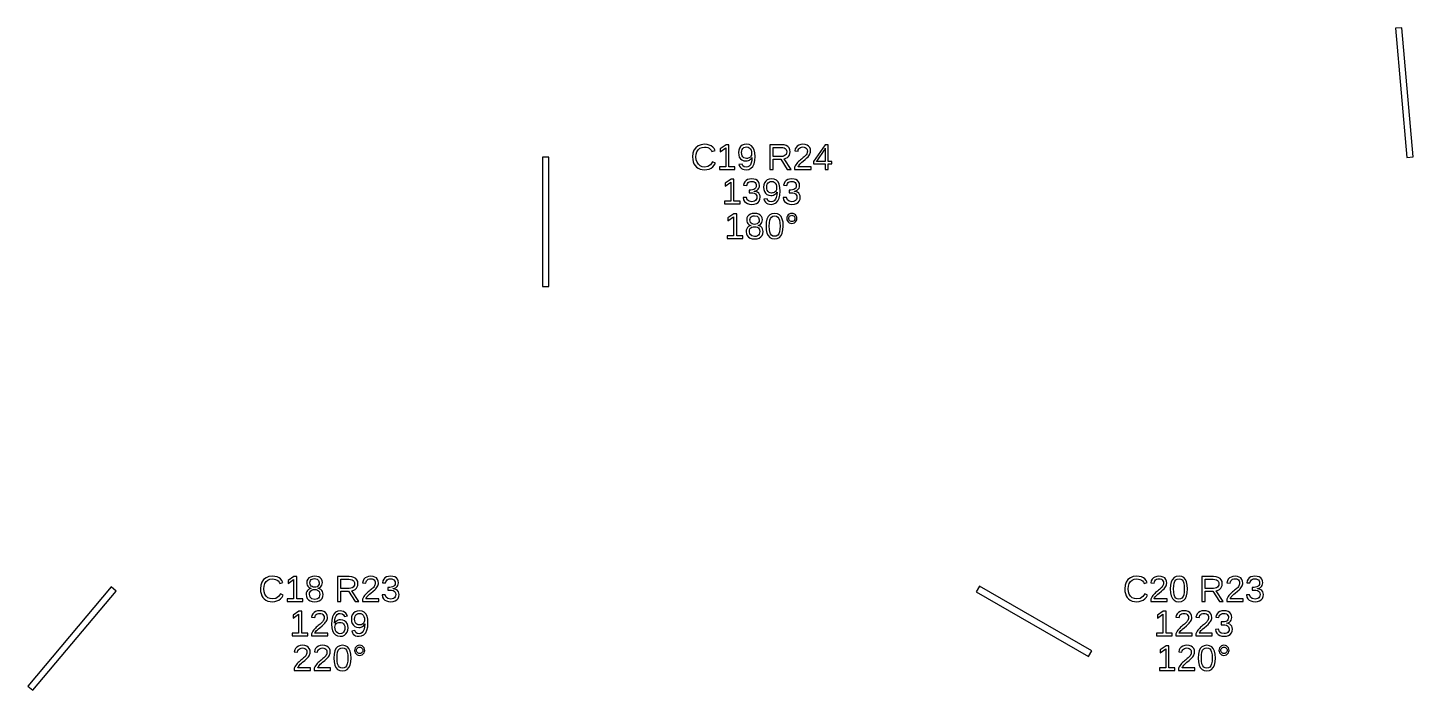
# Model space of a CAD drawing. Extents: x 194 to 2890, y 45 to 1503.
# Drawn here: x 1904.1 to 2224.8, y 751.5 to 905 of the extents above; entities that cross this region are included whole.
import ezdxf

# ---------------------------------------------------------------- set-up
doc = ezdxf.new("R2010")
doc.units = 0
doc.layers.get('0').update_dxf_attribs({"linetype": 'CONTINUOUS'})

msp = doc.modelspace()

# ---------------------------------------------------------------- linework, layer by layer
for points in [[(2224.75, 875.065), (2222.13, 904.951), (2220.64, 904.82), (2223.25, 874.935)], [(2061.31, 872.093), (2061.81, 872.222), (2062.26, 872.437), (2062.66, 872.734), (2062.99, 873.109), (2063.26, 873.564), (2062.62, 873.881), (2062.15, 873.219), (2061.55, 872.821), (2060.81, 872.689), (2060.23, 872.76), (2059.73, 872.974), (2059.32, 873.33), (2059.01, 873.803), (2058.83, 874.368), (2058.77, 875.024), (2058.83, 875.685), (2059, 876.244), (2059.3, 876.703), (2059.7, 877.043), (2060.19, 877.247), (2060.78, 877.315), (2061.16, 877.286), (2061.51, 877.198), (2061.83, 877.051), (2062.09, 876.848), (2062.31, 876.593), (2062.47, 876.286), (2063.2, 876.53), (2062.97, 876.961), (2062.67, 877.315), (2062.3, 877.592), (2061.86, 877.791), (2061.35, 877.91), (2060.77, 877.95), (2059.96, 877.863), (2059.28, 877.604), (2058.72, 877.173), (2058.31, 876.589), (2058.06, 875.873), (2057.98, 875.024), (2058.02, 874.441), (2058.13, 873.913), (2058.31, 873.44), (2058.56, 873.028), (2058.89, 872.685), (2059.27, 872.41), (2059.72, 872.21), (2060.22, 872.09), (2060.77, 872.05)], [(2067.8, 872.754), (2066.41, 872.754), (2066.41, 877.864), (2065.73, 877.864), (2064.37, 876.933), (2064.37, 876.241), (2065.67, 877.165), (2065.67, 872.754), (2064.21, 872.754), (2064.21, 872.132), (2067.8, 872.132)], [(2070.99, 872.138), (2071.5, 872.403), (2071.91, 872.844), (2072.21, 873.448), (2072.39, 874.205), (2072.45, 875.114), (2072.39, 875.981), (2072.23, 876.691), (2071.96, 877.242), (2071.58, 877.635), (2071.09, 877.871), (2070.51, 877.95), (2069.95, 877.893), (2069.48, 877.721), (2069.1, 877.435), (2068.82, 877.049), (2068.65, 876.578), (2068.6, 876.021), (2068.65, 875.476), (2068.8, 875.009), (2069.06, 874.617), (2069.41, 874.324), (2069.82, 874.147), (2070.3, 874.089), (2070.61, 874.113), (2070.89, 874.187), (2071.17, 874.31), (2071.4, 874.474), (2071.59, 874.67), (2071.72, 874.898), (2071.68, 874.23), (2071.56, 873.672), (2071.36, 873.226), (2071.1, 872.901), (2070.77, 872.705), (2070.38, 872.64), (2069.94, 872.72), (2069.62, 872.958), (2069.42, 873.356), (2068.72, 873.246), (2068.86, 872.865), (2069.05, 872.56), (2069.3, 872.333), (2069.6, 872.176), (2069.95, 872.082), (2070.37, 872.05)], [(2070.15, 874.707), (2069.88, 874.828), (2069.65, 875.03), (2069.48, 875.302), (2069.38, 875.633), (2069.34, 876.021), (2069.38, 876.403), (2069.48, 876.727), (2069.65, 876.996), (2069.88, 877.196), (2070.15, 877.316), (2070.48, 877.356), (2070.81, 877.309), (2071.1, 877.169), (2071.33, 876.935), (2071.51, 876.624), (2071.61, 876.253), (2071.65, 875.822), (2071.63, 875.605), (2071.58, 875.404), (2071.49, 875.22), (2071.38, 875.057), (2071.23, 874.92), (2071.06, 874.811), (2070.88, 874.731), (2070.68, 874.682), (2070.47, 874.666)], [(2076.62, 874.512), (2078.4, 874.512), (2079.89, 872.132), (2080.79, 872.132), (2079.16, 874.601), (2079.57, 874.713), (2079.91, 874.896), (2080.19, 875.151), (2080.4, 875.463), (2080.52, 875.821), (2080.56, 876.225), (2080.5, 876.702), (2080.33, 877.104), (2080.03, 877.431), (2079.63, 877.672), (2079.14, 877.816), (2078.54, 877.864), (2075.84, 877.864), (2075.84, 872.132), (2076.62, 872.132)], [(2076.62, 875.126), (2076.62, 877.242), (2078.46, 877.242), (2078.85, 877.213), (2079.18, 877.125), (2079.44, 876.979), (2079.63, 876.778), (2079.74, 876.524), (2079.78, 876.217), (2079.74, 875.898), (2079.63, 875.63), (2079.44, 875.413), (2079.19, 875.254), (2078.87, 875.158), (2078.49, 875.126)], [(2085.39, 872.754), (2082.4, 872.754), (2082.5, 872.946), (2082.63, 873.144), (2082.8, 873.346), (2083, 873.559), (2083.25, 873.789), (2083.54, 874.036), (2084.05, 874.457), (2084.43, 874.797), (2084.7, 875.057), (2084.88, 875.277), (2085.03, 875.496), (2085.15, 875.716), (2085.23, 875.936), (2085.28, 876.157), (2085.3, 876.379), (2085.25, 876.843), (2085.09, 877.23), (2084.84, 877.541), (2084.48, 877.768), (2084.04, 877.904), (2083.5, 877.95), (2083.01, 877.905), (2082.58, 877.769), (2082.21, 877.543), (2081.92, 877.24), (2081.73, 876.876), (2081.63, 876.448), (2082.38, 876.379), (2082.44, 876.663), (2082.56, 876.901), (2082.73, 877.093), (2082.95, 877.235), (2083.21, 877.319), (2083.5, 877.348), (2083.81, 877.319), (2084.06, 877.232), (2084.27, 877.087), (2084.43, 876.89), (2084.52, 876.646), (2084.55, 876.355), (2084.53, 876.13), (2084.48, 875.921), (2084.39, 875.728), (2084.27, 875.547), (2084.13, 875.37), (2083.97, 875.199), (2083.79, 875.031), (2083.59, 874.863), (2083.38, 874.695), (2083.17, 874.522), (2082.95, 874.34), (2082.73, 874.148), (2082.51, 873.943), (2082.3, 873.724), (2082.1, 873.488), (2081.91, 873.233), (2081.74, 872.953), (2081.59, 872.648), (2081.59, 872.132), (2085.39, 872.132)], [(2089.39, 873.429), (2090.2, 873.429), (2090.2, 874.007), (2089.39, 874.007), (2089.39, 877.864), (2088.63, 877.864), (2086, 873.999), (2086, 873.429), (2088.7, 873.429), (2088.7, 872.132), (2089.39, 872.132)], [(2086.68, 874.007), (2086.74, 874.089), (2086.96, 874.39), (2088.43, 876.554), (2088.47, 876.618), (2088.52, 876.708), (2088.59, 876.823), (2088.65, 876.932), (2088.69, 877.004), (2088.7, 877.038), (2088.7, 874.007)], [(2024.75, 875), (2023.25, 875), (2023.25, 845), (2024.75, 845)], [(2068.96, 864.754), (2067.56, 864.754), (2067.56, 869.864), (2066.89, 869.864), (2065.53, 868.933), (2065.53, 868.241), (2066.83, 869.165), (2066.83, 864.754), (2065.37, 864.754), (2065.37, 864.132), (2068.96, 864.132)], [(2072.26, 864.099), (2072.74, 864.244), (2073.13, 864.486), (2073.41, 864.816), (2073.58, 865.225), (2073.63, 865.714), (2073.59, 866.06), (2073.47, 866.363), (2073.28, 866.626), (2073.01, 866.835), (2072.67, 866.978), (2072.27, 867.057), (2072.27, 867.073), (2072.63, 867.179), (2072.93, 867.335), (2073.17, 867.539), (2073.34, 867.791), (2073.44, 868.089), (2073.47, 868.432), (2073.42, 868.875), (2073.26, 869.247), (2073, 869.549), (2072.64, 869.772), (2072.19, 869.905), (2071.66, 869.95), (2071.16, 869.906), (2070.73, 869.774), (2070.36, 869.555), (2070.08, 869.258), (2069.88, 868.892), (2069.78, 868.457), (2070.52, 868.4), (2070.58, 868.678), (2070.69, 868.911), (2070.86, 869.099), (2071.08, 869.237), (2071.35, 869.32), (2071.65, 869.348), (2071.97, 869.318), (2072.24, 869.229), (2072.45, 869.081), (2072.6, 868.882), (2072.69, 868.64), (2072.72, 868.355), (2072.69, 868.068), (2072.57, 867.826), (2072.39, 867.629), (2072.14, 867.483), (2071.83, 867.395), (2071.46, 867.366), (2071.06, 867.366), (2071.06, 866.731), (2071.47, 866.731), (2071.89, 866.702), (2072.24, 866.615), (2072.51, 866.469), (2072.71, 866.271), (2072.83, 866.028), (2072.87, 865.739), (2072.84, 865.41), (2072.73, 865.14), (2072.56, 864.929), (2072.32, 864.778), (2072.03, 864.687), (2071.69, 864.656), (2071.06, 864.769), (2070.64, 865.108), (2070.44, 865.674), (2069.68, 865.604), (2069.79, 865.134), (2070, 864.746), (2070.3, 864.443), (2070.68, 864.225), (2071.15, 864.094), (2071.69, 864.05)], [(2076.78, 864.138), (2077.29, 864.403), (2077.7, 864.844), (2078, 865.448), (2078.18, 866.205), (2078.24, 867.114), (2078.18, 867.981), (2078.02, 868.691), (2077.75, 869.242), (2077.37, 869.635), (2076.88, 869.871), (2076.3, 869.95), (2075.74, 869.893), (2075.28, 869.721), (2074.9, 869.435), (2074.61, 869.049), (2074.45, 868.578), (2074.39, 868.021), (2074.44, 867.476), (2074.6, 867.009), (2074.85, 866.617), (2075.2, 866.324), (2075.61, 866.147), (2076.09, 866.089), (2076.4, 866.113), (2076.69, 866.187), (2076.96, 866.31), (2077.2, 866.474), (2077.38, 866.67), (2077.52, 866.898), (2077.47, 866.23), (2077.35, 865.672), (2077.15, 865.226), (2076.89, 864.901), (2076.57, 864.705), (2076.18, 864.64), (2075.74, 864.72), (2075.41, 864.958), (2075.21, 865.356), (2074.51, 865.246), (2074.65, 864.865), (2074.84, 864.56), (2075.09, 864.333), (2075.39, 864.176), (2075.75, 864.082), (2076.16, 864.05)], [(2075.94, 866.707), (2075.67, 866.828), (2075.44, 867.03), (2075.27, 867.302), (2075.17, 867.633), (2075.14, 868.021), (2075.17, 868.403), (2075.27, 868.727), (2075.44, 868.996), (2075.67, 869.196), (2075.95, 869.316), (2076.27, 869.356), (2076.61, 869.309), (2076.89, 869.169), (2077.12, 868.935), (2077.3, 868.624), (2077.41, 868.253), (2077.44, 867.822), (2077.42, 867.605), (2077.37, 867.404), (2077.29, 867.22), (2077.17, 867.057), (2077.03, 866.92), (2076.86, 866.811), (2076.67, 866.731), (2076.47, 866.682), (2076.27, 866.666)], [(2081.53, 864.099), (2082.01, 864.244), (2082.4, 864.486), (2082.68, 864.816), (2082.85, 865.225), (2082.9, 865.714), (2082.86, 866.06), (2082.74, 866.363), (2082.54, 866.626), (2082.27, 866.835), (2081.94, 866.978), (2081.54, 867.057), (2081.54, 867.073), (2081.9, 867.179), (2082.2, 867.335), (2082.44, 867.539), (2082.61, 867.791), (2082.71, 868.089), (2082.74, 868.432), (2082.69, 868.875), (2082.53, 869.247), (2082.27, 869.549), (2081.9, 869.772), (2081.46, 869.905), (2080.93, 869.95), (2080.43, 869.906), (2080, 869.774), (2079.63, 869.555), (2079.35, 869.258), (2079.15, 868.892), (2079.05, 868.457), (2079.79, 868.4), (2079.85, 868.678), (2079.96, 868.911), (2080.13, 869.099), (2080.35, 869.237), (2080.61, 869.32), (2080.92, 869.348), (2081.24, 869.318), (2081.51, 869.229), (2081.72, 869.081), (2081.87, 868.882), (2081.96, 868.64), (2081.99, 868.355), (2081.95, 868.068), (2081.84, 867.826), (2081.66, 867.629), (2081.41, 867.483), (2081.1, 867.395), (2080.73, 867.366), (2080.33, 867.366), (2080.33, 866.731), (2080.74, 866.731), (2081.16, 866.702), (2081.51, 866.615), (2081.78, 866.469), (2081.98, 866.271), (2082.1, 866.028), (2082.14, 865.739), (2082.11, 865.41), (2082, 865.14), (2081.83, 864.929), (2081.59, 864.778), (2081.3, 864.687), (2080.96, 864.656), (2080.33, 864.769), (2079.91, 865.108), (2079.71, 865.674), (2078.95, 865.604), (2079.06, 865.134), (2079.27, 864.746), (2079.57, 864.443), (2079.95, 864.225), (2080.42, 864.094), (2080.96, 864.05)], [(2069.61, 856.754), (2068.21, 856.754), (2068.21, 861.864), (2067.54, 861.864), (2066.18, 860.933), (2066.18, 860.241), (2067.48, 861.165), (2067.48, 856.754), (2066.02, 856.754), (2066.02, 856.132), (2069.61, 856.132)], [(2072.92, 856.099), (2073.4, 856.247), (2073.78, 856.494), (2074.06, 856.828), (2074.23, 857.24), (2074.29, 857.731), (2074.25, 858.087), (2074.15, 858.401), (2073.98, 858.672), (2073.75, 858.891), (2073.47, 859.047), (2073.13, 859.138), (2073.13, 859.155), (2073.42, 859.247), (2073.67, 859.401), (2073.87, 859.614), (2074.03, 859.873), (2074.12, 860.159), (2074.15, 860.473), (2074.09, 860.895), (2073.93, 861.254), (2073.66, 861.551), (2073.29, 861.773), (2072.84, 861.906), (2072.32, 861.95), (2071.81, 861.905), (2071.37, 861.769), (2071, 861.543), (2070.73, 861.244), (2070.57, 860.89), (2070.51, 860.481), (2070.54, 860.167), (2070.63, 859.881), (2070.78, 859.622), (2070.99, 859.407), (2071.23, 859.248), (2071.52, 859.146), (2071.52, 859.13), (2071.21, 859.043), (2070.93, 858.888), (2070.7, 858.666), (2070.52, 858.391), (2070.41, 858.077), (2070.38, 857.722), (2070.44, 857.229), (2070.61, 856.816), (2070.9, 856.486), (2071.29, 856.244), (2071.77, 856.099), (2072.34, 856.05)], [(2072.01, 859.452), (2071.75, 859.538), (2071.54, 859.681), (2071.39, 859.88), (2071.29, 860.13), (2071.26, 860.432), (2071.29, 860.728), (2071.38, 860.971), (2071.53, 861.16), (2071.74, 861.296), (2072, 861.377), (2072.32, 861.405), (2072.91, 861.297), (2073.27, 860.972), (2073.39, 860.432), (2073.36, 860.11), (2073.27, 859.853), (2073.11, 859.661), (2072.91, 859.529), (2072.64, 859.45), (2072.33, 859.423)], [(2077.56, 856.134), (2078.06, 856.387), (2078.45, 856.807), (2078.73, 857.387), (2078.9, 858.118), (2078.96, 859), (2078.91, 859.894), (2078.75, 860.629), (2078.48, 861.205), (2078.1, 861.619), (2077.6, 861.867), (2076.98, 861.95), (2076.35, 861.868), (2075.84, 861.623), (2075.46, 861.213), (2075.19, 860.64), (2075.03, 859.902), (2074.98, 859), (2075.03, 858.114), (2075.2, 857.382), (2075.47, 856.803), (2075.86, 856.385), (2076.35, 856.134), (2076.96, 856.05)], [(2076.57, 856.711), (2076.25, 856.9), (2076.02, 857.214), (2075.85, 857.664), (2075.75, 858.259), (2075.72, 859), (2075.75, 859.759), (2075.85, 860.362), (2076.01, 860.806), (2076.25, 861.112), (2076.57, 861.295), (2076.98, 861.356), (2077.38, 861.294), (2077.7, 861.108), (2077.93, 860.798), (2078.09, 860.351), (2078.18, 859.751), (2078.22, 859), (2078.18, 858.271), (2078.08, 857.68), (2077.91, 857.226), (2077.68, 856.905), (2077.36, 856.712), (2076.97, 856.648)], [(2081.25, 859.668), (2081.53, 859.781), (2081.77, 859.968), (2081.96, 860.21), (2082.08, 860.484), (2082.12, 860.79), (2082.08, 861.097), (2081.97, 861.371), (2081.78, 861.612), (2081.53, 861.8), (2081.26, 861.912), (2080.95, 861.95), (2080.64, 861.912), (2080.36, 861.798), (2080.12, 861.608), (2079.93, 861.365), (2079.82, 861.093), (2079.78, 860.79), (2079.82, 860.488), (2079.93, 860.215), (2080.13, 859.972), (2080.37, 859.783), (2080.64, 859.669), (2080.95, 859.631)], [(2080.76, 860.082), (2080.59, 860.154), (2080.44, 860.274), (2080.32, 860.427), (2080.25, 860.599), (2080.23, 860.79), (2080.25, 860.981), (2080.32, 861.154), (2080.44, 861.307), (2080.59, 861.427), (2080.76, 861.499), (2080.95, 861.523), (2081.14, 861.499), (2081.31, 861.429), (2081.46, 861.311), (2081.58, 861.159), (2081.65, 860.986), (2081.67, 860.79), (2081.65, 860.597), (2081.58, 860.424), (2081.46, 860.271), (2081.31, 860.153), (2081.14, 860.082), (2080.95, 860.058)], [(2071.67, 856.731), (2071.27, 857.126), (2071.14, 857.783), (2071.17, 858.098), (2071.27, 858.365), (2071.45, 858.583), (2071.68, 858.745), (2071.97, 858.842), (2072.32, 858.874), (2072.67, 858.844), (2072.97, 858.754), (2073.21, 858.603), (2073.39, 858.394), (2073.49, 858.126), (2073.53, 857.8), (2073.5, 857.42), (2073.4, 857.115), (2073.23, 856.886), (2073.01, 856.727), (2072.71, 856.631), (2072.34, 856.599)], [(1961.31, 772.093), (1961.81, 772.222), (1962.26, 772.437), (1962.66, 772.734), (1962.99, 773.109), (1963.26, 773.564), (1962.62, 773.881), (1962.15, 773.219), (1961.55, 772.821), (1960.81, 772.689), (1960.23, 772.76), (1959.73, 772.974), (1959.32, 773.33), (1959.01, 773.803), (1958.83, 774.368), (1958.77, 775.024), (1958.83, 775.685), (1959, 776.244), (1959.3, 776.703), (1959.7, 777.043), (1960.19, 777.247), (1960.78, 777.315), (1961.16, 777.286), (1961.51, 777.198), (1961.83, 777.051), (1962.09, 776.848), (1962.31, 776.593), (1962.47, 776.286), (1963.2, 776.53), (1962.97, 776.961), (1962.67, 777.315), (1962.3, 777.592), (1961.86, 777.791), (1961.35, 777.91), (1960.77, 777.95), (1959.96, 777.863), (1959.28, 777.604), (1958.72, 777.173), (1958.31, 776.589), (1958.06, 775.873), (1957.98, 775.024), (1958.02, 774.441), (1958.13, 773.913), (1958.31, 773.44), (1958.56, 773.028), (1958.89, 772.685), (1959.27, 772.41), (1959.72, 772.21), (1960.22, 772.09), (1960.77, 772.05)], [(1967.8, 772.754), (1966.41, 772.754), (1966.41, 777.864), (1965.73, 777.864), (1964.37, 776.933), (1964.37, 776.241), (1965.67, 777.165), (1965.67, 772.754), (1964.21, 772.754), (1964.21, 772.132), (1967.8, 772.132)], [(1971.11, 772.099), (1971.59, 772.247), (1971.98, 772.494), (1972.26, 772.828), (1972.42, 773.24), (1972.48, 773.731), (1972.45, 774.087), (1972.34, 774.401), (1972.17, 774.672), (1971.94, 774.891), (1971.66, 775.047), (1971.32, 775.138), (1971.32, 775.155), (1971.61, 775.247), (1971.86, 775.401), (1972.06, 775.614), (1972.22, 775.873), (1972.31, 776.159), (1972.34, 776.473), (1972.28, 776.895), (1972.12, 777.254), (1971.85, 777.551), (1971.48, 777.773), (1971.04, 777.906), (1970.51, 777.95), (1970, 777.905), (1969.56, 777.769), (1969.19, 777.543), (1968.92, 777.244), (1968.76, 776.89), (1968.7, 776.481), (1968.73, 776.167), (1968.82, 775.881), (1968.97, 775.622), (1969.18, 775.407), (1969.42, 775.248), (1969.71, 775.146), (1969.71, 775.13), (1969.4, 775.043), (1969.13, 774.888), (1968.89, 774.666), (1968.71, 774.391), (1968.61, 774.077), (1968.57, 773.722), (1968.63, 773.229), (1968.8, 772.816), (1969.09, 772.486), (1969.48, 772.244), (1969.96, 772.099), (1970.53, 772.05)], [(1970.21, 775.452), (1969.94, 775.538), (1969.73, 775.681), (1969.58, 775.88), (1969.48, 776.13), (1969.45, 776.432), (1969.48, 776.728), (1969.57, 776.971), (1969.72, 777.16), (1969.93, 777.296), (1970.19, 777.377), (1970.51, 777.405), (1971.1, 777.297), (1971.46, 776.972), (1971.58, 776.432), (1971.55, 776.11), (1971.46, 775.853), (1971.31, 775.661), (1971.1, 775.529), (1970.84, 775.45), (1970.52, 775.423)], [(1976.62, 774.512), (1978.4, 774.512), (1979.89, 772.132), (1980.79, 772.132), (1979.16, 774.601), (1979.57, 774.713), (1979.91, 774.896), (1980.19, 775.151), (1980.4, 775.463), (1980.52, 775.821), (1980.56, 776.225), (1980.5, 776.702), (1980.33, 777.104), (1980.03, 777.431), (1979.63, 777.672), (1979.14, 777.816), (1978.54, 777.864), (1975.84, 777.864), (1975.84, 772.132), (1976.62, 772.132)], [(1976.62, 775.126), (1976.62, 777.242), (1978.46, 777.242), (1978.85, 777.213), (1979.18, 777.125), (1979.44, 776.979), (1979.63, 776.778), (1979.74, 776.524), (1979.78, 776.217), (1979.74, 775.898), (1979.63, 775.63), (1979.44, 775.413), (1979.19, 775.254), (1978.87, 775.158), (1978.49, 775.126)], [(1985.39, 772.754), (1982.4, 772.754), (1982.5, 772.946), (1982.63, 773.144), (1982.8, 773.346), (1983, 773.559), (1983.25, 773.789), (1983.54, 774.036), (1984.05, 774.457), (1984.43, 774.797), (1984.7, 775.057), (1984.88, 775.277), (1985.03, 775.496), (1985.15, 775.716), (1985.23, 775.936), (1985.28, 776.157), (1985.3, 776.379), (1985.25, 776.843), (1985.09, 777.23), (1984.84, 777.541), (1984.48, 777.768), (1984.04, 777.904), (1983.5, 777.95), (1983.01, 777.905), (1982.58, 777.769), (1982.21, 777.543), (1981.92, 777.24), (1981.73, 776.876), (1981.63, 776.448), (1982.38, 776.379), (1982.44, 776.663), (1982.56, 776.901), (1982.73, 777.093), (1982.95, 777.235), (1983.21, 777.319), (1983.5, 777.348), (1983.81, 777.319), (1984.06, 777.232), (1984.27, 777.087), (1984.43, 776.89), (1984.52, 776.646), (1984.55, 776.355), (1984.53, 776.13), (1984.48, 775.921), (1984.39, 775.728), (1984.27, 775.547), (1984.13, 775.37), (1983.97, 775.199), (1983.79, 775.031), (1983.59, 774.863), (1983.38, 774.695), (1983.17, 774.522), (1982.95, 774.34), (1982.73, 774.148), (1982.51, 773.943), (1982.3, 773.724), (1982.1, 773.488), (1981.91, 773.233), (1981.74, 772.953), (1981.59, 772.648), (1981.59, 772.132), (1985.39, 772.132)], [(1988.71, 772.099), (1989.19, 772.244), (1989.57, 772.486), (1989.85, 772.816), (1990.02, 773.225), (1990.08, 773.714), (1990.04, 774.06), (1989.92, 774.363), (1989.72, 774.626), (1989.45, 774.835), (1989.12, 774.978), (1988.72, 775.057), (1988.72, 775.073), (1989.08, 775.179), (1989.38, 775.335), (1989.61, 775.539), (1989.78, 775.791), (1989.89, 776.089), (1989.92, 776.432), (1989.87, 776.875), (1989.71, 777.247), (1989.44, 777.549), (1989.08, 777.772), (1988.63, 777.905), (1988.1, 777.95), (1987.61, 777.906), (1987.18, 777.774), (1986.81, 777.555), (1986.52, 777.258), (1986.33, 776.892), (1986.23, 776.457), (1986.96, 776.4), (1987.02, 776.678), (1987.14, 776.911), (1987.31, 777.099), (1987.53, 777.237), (1987.79, 777.32), (1988.09, 777.348), (1988.42, 777.318), (1988.69, 777.229), (1988.9, 777.081), (1989.05, 776.882), (1989.14, 776.64), (1989.17, 776.355), (1989.13, 776.068), (1989.02, 775.826), (1988.84, 775.629), (1988.58, 775.483), (1988.27, 775.395), (1987.9, 775.366), (1987.5, 775.366), (1987.5, 774.731), (1987.92, 774.731), (1988.34, 774.702), (1988.68, 774.615), (1988.96, 774.469), (1989.16, 774.271), (1989.28, 774.028), (1989.32, 773.739), (1989.28, 773.41), (1989.18, 773.14), (1989, 772.929), (1988.77, 772.778), (1988.48, 772.687), (1988.13, 772.656), (1987.5, 772.769), (1987.09, 773.108), (1986.88, 773.674), (1986.13, 773.604), (1986.24, 773.134), (1986.45, 772.746), (1986.74, 772.443), (1987.13, 772.225), (1987.59, 772.094), (1988.13, 772.05)], [(2161.31, 772.093), (2161.81, 772.222), (2162.26, 772.437), (2162.66, 772.734), (2162.99, 773.109), (2163.26, 773.564), (2162.62, 773.881), (2162.15, 773.219), (2161.55, 772.821), (2160.81, 772.689), (2160.23, 772.76), (2159.73, 772.974), (2159.32, 773.33), (2159.01, 773.803), (2158.83, 774.368), (2158.77, 775.024), (2158.83, 775.685), (2159, 776.244), (2159.3, 776.703), (2159.7, 777.043), (2160.19, 777.247), (2160.78, 777.315), (2161.16, 777.286), (2161.51, 777.198), (2161.83, 777.051), (2162.09, 776.848), (2162.31, 776.593), (2162.47, 776.286), (2163.2, 776.53), (2162.97, 776.961), (2162.67, 777.315), (2162.3, 777.592), (2161.86, 777.791), (2161.35, 777.91), (2160.77, 777.95), (2159.96, 777.863), (2159.28, 777.604), (2158.72, 777.173), (2158.31, 776.589), (2158.06, 775.873), (2157.98, 775.024), (2158.02, 774.441), (2158.13, 773.913), (2158.31, 773.44), (2158.56, 773.028), (2158.89, 772.685), (2159.27, 772.41), (2159.72, 772.21), (2160.22, 772.09), (2160.77, 772.05)], [(2167.79, 772.754), (2164.8, 772.754), (2164.9, 772.946), (2165.03, 773.144), (2165.2, 773.346), (2165.4, 773.559), (2165.65, 773.789), (2165.94, 774.036), (2166.45, 774.457), (2166.83, 774.797), (2167.09, 775.057), (2167.28, 775.277), (2167.43, 775.496), (2167.55, 775.716), (2167.63, 775.936), (2167.68, 776.157), (2167.7, 776.379), (2167.65, 776.843), (2167.49, 777.23), (2167.23, 777.541), (2166.88, 777.768), (2166.43, 777.904), (2165.9, 777.95), (2165.41, 777.905), (2164.98, 777.769), (2164.61, 777.543), (2164.32, 777.24), (2164.13, 776.876), (2164.02, 776.448), (2164.77, 776.379), (2164.84, 776.663), (2164.96, 776.901), (2165.13, 777.093), (2165.35, 777.235), (2165.61, 777.319), (2165.9, 777.348), (2166.2, 777.319), (2166.46, 777.232), (2166.67, 777.087), (2166.82, 776.89), (2166.92, 776.646), (2166.95, 776.355), (2166.93, 776.13), (2166.87, 775.921), (2166.79, 775.728), (2166.67, 775.547), (2166.53, 775.37), (2166.36, 775.199), (2166.18, 775.031), (2165.99, 774.863), (2165.78, 774.695), (2165.56, 774.522), (2165.35, 774.34), (2165.13, 774.148), (2164.91, 773.943), (2164.7, 773.724), (2164.5, 773.488), (2164.31, 773.233), (2164.14, 772.953), (2163.99, 772.648), (2163.99, 772.132), (2167.79, 772.132)], [(2171.12, 772.134), (2171.62, 772.387), (2172.01, 772.807), (2172.29, 773.387), (2172.46, 774.118), (2172.52, 775), (2172.46, 775.894), (2172.3, 776.629), (2172.03, 777.205), (2171.65, 777.619), (2171.16, 777.867), (2170.54, 777.95), (2169.91, 777.868), (2169.4, 777.623), (2169.02, 777.213), (2168.75, 776.64), (2168.59, 775.902), (2168.53, 775), (2168.59, 774.114), (2168.75, 773.382), (2169.03, 772.803), (2169.42, 772.385), (2169.91, 772.134), (2170.51, 772.05)], [(2170.13, 772.711), (2169.81, 772.9), (2169.57, 773.214), (2169.41, 773.664), (2169.31, 774.259), (2169.27, 775), (2169.31, 775.759), (2169.4, 776.362), (2169.57, 776.806), (2169.81, 777.112), (2170.13, 777.295), (2170.54, 777.356), (2170.94, 777.294), (2171.25, 777.108), (2171.49, 776.798), (2171.64, 776.351), (2171.74, 775.751), (2171.77, 775), (2171.74, 774.271), (2171.64, 773.68), (2171.47, 773.226), (2171.23, 772.905), (2170.92, 772.712), (2170.52, 772.648)], [(2176.62, 774.512), (2178.4, 774.512), (2179.89, 772.132), (2180.79, 772.132), (2179.16, 774.601), (2179.57, 774.713), (2179.91, 774.896), (2180.19, 775.151), (2180.4, 775.463), (2180.52, 775.821), (2180.56, 776.225), (2180.5, 776.702), (2180.33, 777.104), (2180.03, 777.431), (2179.63, 777.672), (2179.14, 777.816), (2178.54, 777.864), (2175.84, 777.864), (2175.84, 772.132), (2176.62, 772.132)], [(2176.62, 775.126), (2176.62, 777.242), (2178.46, 777.242), (2178.85, 777.213), (2179.18, 777.125), (2179.44, 776.979), (2179.63, 776.778), (2179.74, 776.524), (2179.78, 776.217), (2179.74, 775.898), (2179.63, 775.63), (2179.44, 775.413), (2179.19, 775.254), (2178.87, 775.158), (2178.49, 775.126)], [(2185.39, 772.754), (2182.4, 772.754), (2182.5, 772.946), (2182.63, 773.144), (2182.8, 773.346), (2183, 773.559), (2183.25, 773.789), (2183.54, 774.036), (2184.05, 774.457), (2184.43, 774.797), (2184.7, 775.057), (2184.88, 775.277), (2185.03, 775.496), (2185.15, 775.716), (2185.23, 775.936), (2185.28, 776.157), (2185.3, 776.379), (2185.25, 776.843), (2185.09, 777.23), (2184.84, 777.541), (2184.48, 777.768), (2184.04, 777.904), (2183.5, 777.95), (2183.01, 777.905), (2182.58, 777.769), (2182.21, 777.543), (2181.92, 777.24), (2181.73, 776.876), (2181.63, 776.448), (2182.38, 776.379), (2182.44, 776.663), (2182.56, 776.901), (2182.73, 777.093), (2182.95, 777.235), (2183.21, 777.319), (2183.5, 777.348), (2183.81, 777.319), (2184.06, 777.232), (2184.27, 777.087), (2184.43, 776.89), (2184.52, 776.646), (2184.55, 776.355), (2184.53, 776.13), (2184.48, 775.921), (2184.39, 775.728), (2184.27, 775.547), (2184.13, 775.37), (2183.97, 775.199), (2183.79, 775.031), (2183.59, 774.863), (2183.38, 774.695), (2183.17, 774.522), (2182.95, 774.34), (2182.73, 774.148), (2182.51, 773.943), (2182.3, 773.724), (2182.1, 773.488), (2181.91, 773.233), (2181.74, 772.953), (2181.59, 772.648), (2181.59, 772.132), (2185.39, 772.132)], [(2188.71, 772.099), (2189.19, 772.244), (2189.57, 772.486), (2189.85, 772.816), (2190.02, 773.225), (2190.08, 773.714), (2190.04, 774.06), (2189.92, 774.363), (2189.72, 774.626), (2189.45, 774.835), (2189.12, 774.978), (2188.72, 775.057), (2188.72, 775.073), (2189.08, 775.179), (2189.38, 775.335), (2189.61, 775.539), (2189.78, 775.791), (2189.89, 776.089), (2189.92, 776.432), (2189.87, 776.875), (2189.71, 777.247), (2189.44, 777.549), (2189.08, 777.772), (2188.63, 777.905), (2188.1, 777.95), (2187.61, 777.906), (2187.18, 777.774), (2186.81, 777.555), (2186.52, 777.258), (2186.33, 776.892), (2186.23, 776.457), (2186.96, 776.4), (2187.02, 776.678), (2187.14, 776.911), (2187.31, 777.099), (2187.53, 777.237), (2187.79, 777.32), (2188.09, 777.348), (2188.42, 777.318), (2188.69, 777.229), (2188.9, 777.081), (2189.05, 776.882), (2189.14, 776.64), (2189.17, 776.355), (2189.13, 776.068), (2189.02, 775.826), (2188.84, 775.629), (2188.58, 775.483), (2188.27, 775.395), (2187.9, 775.366), (2187.5, 775.366), (2187.5, 774.731), (2187.92, 774.731), (2188.34, 774.702), (2188.68, 774.615), (2188.96, 774.469), (2189.16, 774.271), (2189.28, 774.028), (2189.32, 773.739), (2189.28, 773.41), (2189.18, 773.14), (2189, 772.929), (2188.77, 772.778), (2188.48, 772.687), (2188.13, 772.656), (2187.5, 772.769), (2187.09, 773.108), (2186.88, 773.674), (2186.13, 773.604), (2186.24, 773.134), (2186.45, 772.746), (2186.74, 772.443), (2187.13, 772.225), (2187.59, 772.094), (2188.13, 772.05)], [(1924.57, 774.518), (1923.43, 775.482), (1904.14, 752.501), (1905.29, 751.537)], [(1969.86, 772.731), (1969.46, 773.126), (1969.33, 773.783), (1969.36, 774.098), (1969.47, 774.365), (1969.64, 774.583), (1969.88, 774.745), (1970.17, 774.842), (1970.51, 774.874), (1970.86, 774.844), (1971.16, 774.754), (1971.4, 774.603), (1971.58, 774.394), (1971.68, 774.126), (1971.72, 773.8), (1971.69, 773.42), (1971.59, 773.115), (1971.43, 772.886), (1971.2, 772.727), (1970.9, 772.631), (1970.54, 772.599)], [(2150.36, 760.65), (2124.38, 775.65), (2123.62, 774.35), (2149.61, 759.35)], [(1968.96, 764.754), (1967.56, 764.754), (1967.56, 769.864), (1966.89, 769.864), (1965.53, 768.933), (1965.53, 768.241), (1966.83, 769.165), (1966.83, 764.754), (1965.37, 764.754), (1965.37, 764.132), (1968.96, 764.132)], [(1973.58, 764.754), (1970.59, 764.754), (1970.69, 764.946), (1970.82, 765.144), (1970.99, 765.346), (1971.19, 765.559), (1971.44, 765.789), (1971.73, 766.036), (1972.24, 766.457), (1972.62, 766.797), (1972.88, 767.057), (1973.07, 767.277), (1973.22, 767.496), (1973.34, 767.716), (1973.42, 767.936), (1973.47, 768.157), (1973.49, 768.379), (1973.44, 768.843), (1973.28, 769.23), (1973.03, 769.541), (1972.67, 769.768), (1972.23, 769.904), (1971.69, 769.95), (1971.2, 769.905), (1970.77, 769.769), (1970.4, 769.543), (1970.11, 769.24), (1969.92, 768.876), (1969.82, 768.448), (1970.57, 768.379), (1970.63, 768.663), (1970.75, 768.901), (1970.92, 769.093), (1971.14, 769.235), (1971.4, 769.319), (1971.69, 769.348), (1972, 769.319), (1972.25, 769.232), (1972.46, 769.087), (1972.62, 768.89), (1972.71, 768.646), (1972.74, 768.355), (1972.72, 768.13), (1972.67, 767.921), (1972.58, 767.728), (1972.46, 767.547), (1972.32, 767.37), (1972.16, 767.199), (1971.98, 767.031), (1971.78, 766.863), (1971.57, 766.695), (1971.36, 766.522), (1971.14, 766.34), (1970.92, 766.148), (1970.7, 765.943), (1970.49, 765.724), (1970.29, 765.488), (1970.1, 765.233), (1969.93, 764.953), (1969.78, 764.648), (1969.78, 764.132), (1973.58, 764.132)], [(1976.95, 764.108), (1977.41, 764.283), (1977.78, 764.575), (1978.05, 764.967), (1978.21, 765.445), (1978.27, 766.007), (1978.22, 766.528), (1978.06, 766.973), (1977.8, 767.342), (1977.46, 767.618), (1977.04, 767.783), (1976.54, 767.838), (1976.24, 767.817), (1975.97, 767.752), (1975.71, 767.645), (1975.49, 767.496), (1975.3, 767.309), (1975.15, 767.081), (1975.19, 767.761), (1975.3, 768.325), (1975.5, 768.772), (1975.76, 769.096), (1976.08, 769.291), (1976.47, 769.356), (1976.89, 769.278), (1977.21, 769.045), (1977.41, 768.656), (1978.11, 768.782), (1977.78, 769.431), (1977.23, 769.82), (1976.47, 769.95), (1975.87, 769.861), (1975.36, 769.595), (1974.96, 769.152), (1974.66, 768.544), (1974.48, 767.782), (1974.42, 766.866), (1974.48, 766.022), (1974.65, 765.323), (1974.94, 764.77), (1975.33, 764.37), (1975.82, 764.13), (1976.42, 764.05)], [(1981.41, 764.138), (1981.92, 764.403), (1982.34, 764.844), (1982.63, 765.448), (1982.81, 766.205), (1982.87, 767.114), (1982.82, 767.981), (1982.66, 768.691), (1982.38, 769.242), (1982, 769.635), (1981.52, 769.871), (1980.93, 769.95), (1980.38, 769.893), (1979.91, 769.721), (1979.53, 769.435), (1979.25, 769.049), (1979.08, 768.578), (1979.03, 768.021), (1979.08, 767.476), (1979.23, 767.009), (1979.49, 766.617), (1979.83, 766.324), (1980.24, 766.147), (1980.73, 766.089), (1981.03, 766.113), (1981.32, 766.187), (1981.59, 766.31), (1981.83, 766.474), (1982.02, 766.67), (1982.15, 766.898), (1982.1, 766.23), (1981.98, 765.672), (1981.79, 765.226), (1981.53, 764.901), (1981.2, 764.705), (1980.81, 764.64), (1980.37, 764.72), (1980.05, 764.958), (1979.84, 765.356), (1979.14, 765.246), (1979.29, 764.865), (1979.48, 764.56), (1979.72, 764.333), (1980.02, 764.176), (1980.38, 764.082), (1980.8, 764.05)], [(2168.96, 764.754), (2167.56, 764.754), (2167.56, 769.864), (2166.89, 769.864), (2165.53, 768.933), (2165.53, 768.241), (2166.83, 769.165), (2166.83, 764.754), (2165.37, 764.754), (2165.37, 764.132), (2168.96, 764.132)], [(2173.58, 764.754), (2170.59, 764.754), (2170.69, 764.946), (2170.82, 765.144), (2170.99, 765.346), (2171.19, 765.559), (2171.44, 765.789), (2171.73, 766.036), (2172.24, 766.457), (2172.62, 766.797), (2172.88, 767.057), (2173.07, 767.277), (2173.22, 767.496), (2173.34, 767.716), (2173.42, 767.936), (2173.47, 768.157), (2173.49, 768.379), (2173.44, 768.843), (2173.28, 769.23), (2173.03, 769.541), (2172.67, 769.768), (2172.23, 769.904), (2171.69, 769.95), (2171.2, 769.905), (2170.77, 769.769), (2170.4, 769.543), (2170.11, 769.24), (2169.92, 768.876), (2169.82, 768.448), (2170.57, 768.379), (2170.63, 768.663), (2170.75, 768.901), (2170.92, 769.093), (2171.14, 769.235), (2171.4, 769.319), (2171.69, 769.348), (2172, 769.319), (2172.25, 769.232), (2172.46, 769.087), (2172.62, 768.89), (2172.71, 768.646), (2172.74, 768.355), (2172.72, 768.13), (2172.67, 767.921), (2172.58, 767.728), (2172.46, 767.547), (2172.32, 767.37), (2172.16, 767.199), (2171.98, 767.031), (2171.78, 766.863), (2171.57, 766.695), (2171.36, 766.522), (2171.14, 766.34), (2170.92, 766.148), (2170.7, 765.943), (2170.49, 765.724), (2170.29, 765.488), (2170.1, 765.233), (2169.93, 764.953), (2169.78, 764.648), (2169.78, 764.132), (2173.58, 764.132)], [(2178.22, 764.754), (2175.22, 764.754), (2175.32, 764.946), (2175.46, 765.144), (2175.62, 765.346), (2175.83, 765.559), (2176.08, 765.789), (2176.37, 766.036), (2176.87, 766.457), (2177.26, 766.797), (2177.52, 767.057), (2177.7, 767.277), (2177.85, 767.496), (2177.97, 767.716), (2178.06, 767.936), (2178.11, 768.157), (2178.13, 768.379), (2178.07, 768.843), (2177.92, 769.23), (2177.66, 769.541), (2177.3, 769.768), (2176.86, 769.904), (2176.33, 769.95), (2175.83, 769.905), (2175.4, 769.769), (2175.04, 769.543), (2174.75, 769.24), (2174.55, 768.876), (2174.45, 768.448), (2175.2, 768.379), (2175.26, 768.663), (2175.38, 768.901), (2175.56, 769.093), (2175.78, 769.235), (2176.03, 769.319), (2176.33, 769.348), (2176.63, 769.319), (2176.89, 769.232), (2177.1, 769.087), (2177.25, 768.89), (2177.34, 768.646), (2177.37, 768.355), (2177.36, 768.13), (2177.3, 767.921), (2177.21, 767.728), (2177.09, 767.547), (2176.95, 767.37), (2176.79, 767.199), (2176.61, 767.031), (2176.42, 766.863), (2176.21, 766.695), (2175.99, 766.522), (2175.77, 766.34), (2175.55, 766.148), (2175.34, 765.943), (2175.13, 765.724), (2174.93, 765.488), (2174.74, 765.233), (2174.57, 764.953), (2174.42, 764.648), (2174.42, 764.132), (2178.22, 764.132)], [(2181.53, 764.099), (2182.01, 764.244), (2182.4, 764.486), (2182.68, 764.816), (2182.85, 765.225), (2182.9, 765.714), (2182.86, 766.06), (2182.74, 766.363), (2182.54, 766.626), (2182.27, 766.835), (2181.94, 766.978), (2181.54, 767.057), (2181.54, 767.073), (2181.9, 767.179), (2182.2, 767.335), (2182.44, 767.539), (2182.61, 767.791), (2182.71, 768.089), (2182.74, 768.432), (2182.69, 768.875), (2182.53, 769.247), (2182.27, 769.549), (2181.9, 769.772), (2181.46, 769.905), (2180.93, 769.95), (2180.43, 769.906), (2180, 769.774), (2179.63, 769.555), (2179.35, 769.258), (2179.15, 768.892), (2179.05, 768.457), (2179.79, 768.4), (2179.85, 768.678), (2179.96, 768.911), (2180.13, 769.099), (2180.35, 769.237), (2180.61, 769.32), (2180.92, 769.348), (2181.24, 769.318), (2181.51, 769.229), (2181.72, 769.081), (2181.87, 768.882), (2181.96, 768.64), (2181.99, 768.355), (2181.95, 768.068), (2181.84, 767.826), (2181.66, 767.629), (2181.41, 767.483), (2181.1, 767.395), (2180.73, 767.366), (2180.33, 767.366), (2180.33, 766.731), (2180.74, 766.731), (2181.16, 766.702), (2181.51, 766.615), (2181.78, 766.469), (2181.98, 766.271), (2182.1, 766.028), (2182.14, 765.739), (2182.11, 765.41), (2182, 765.14), (2181.83, 764.929), (2181.59, 764.778), (2181.3, 764.687), (2180.96, 764.656), (2180.33, 764.769), (2179.91, 765.108), (2179.71, 765.674), (2178.95, 765.604), (2179.06, 765.134), (2179.27, 764.746), (2179.57, 764.443), (2179.95, 764.225), (2180.42, 764.094), (2180.96, 764.05)], [(1976.07, 764.687), (1975.79, 764.828), (1975.55, 765.063), (1975.37, 765.372), (1975.26, 765.734), (1975.22, 766.15), (1975.26, 766.474), (1975.36, 766.749), (1975.54, 766.974), (1975.77, 767.14), (1976.05, 767.239), (1976.37, 767.273), (1976.7, 767.235), (1976.99, 767.122), (1977.22, 766.935), (1977.39, 766.678), (1977.49, 766.358), (1977.52, 765.975), (1977.49, 765.589), (1977.39, 765.263), (1977.22, 764.996), (1977, 764.798), (1976.72, 764.68), (1976.39, 764.64)], [(1980.58, 766.707), (1980.3, 766.828), (1980.07, 767.03), (1979.91, 767.302), (1979.8, 767.633), (1979.77, 768.021), (1979.8, 768.403), (1979.91, 768.727), (1980.07, 768.996), (1980.3, 769.196), (1980.58, 769.316), (1980.91, 769.356), (1981.24, 769.309), (1981.52, 769.169), (1981.76, 768.935), (1981.94, 768.624), (1982.04, 768.253), (1982.08, 767.822), (1982.06, 767.605), (1982.01, 767.404), (1981.92, 767.22), (1981.8, 767.057), (1981.66, 766.92), (1981.49, 766.811), (1981.3, 766.731), (1981.11, 766.682), (1980.9, 766.666)], [(1969.6, 756.754), (1966.61, 756.754), (1966.71, 756.946), (1966.84, 757.144), (1967.01, 757.346), (1967.21, 757.559), (1967.46, 757.789), (1967.75, 758.036), (1968.26, 758.457), (1968.64, 758.797), (1968.9, 759.057), (1969.09, 759.277), (1969.24, 759.496), (1969.36, 759.716), (1969.44, 759.936), (1969.49, 760.157), (1969.51, 760.379), (1969.46, 760.843), (1969.3, 761.23), (1969.04, 761.541), (1968.69, 761.768), (1968.24, 761.904), (1967.71, 761.95), (1967.21, 761.905), (1966.78, 761.769), (1966.42, 761.543), (1966.13, 761.24), (1965.93, 760.876), (1965.83, 760.448), (1966.58, 760.379), (1966.65, 760.663), (1966.76, 760.901), (1966.94, 761.093), (1967.16, 761.235), (1967.42, 761.319), (1967.71, 761.348), (1968.01, 761.319), (1968.27, 761.232), (1968.48, 761.087), (1968.63, 760.89), (1968.72, 760.646), (1968.75, 760.355), (1968.74, 760.13), (1968.68, 759.921), (1968.59, 759.728), (1968.48, 759.547), (1968.34, 759.37), (1968.17, 759.199), (1967.99, 759.031), (1967.8, 758.863), (1967.59, 758.695), (1967.37, 758.522), (1967.16, 758.34), (1966.94, 758.148), (1966.72, 757.943), (1966.51, 757.724), (1966.31, 757.488), (1966.12, 757.233), (1965.95, 756.953), (1965.8, 756.648), (1965.8, 756.132), (1969.6, 756.132)], [(1974.23, 756.754), (1971.24, 756.754), (1971.34, 756.946), (1971.47, 757.144), (1971.64, 757.346), (1971.85, 757.559), (1972.09, 757.789), (1972.38, 758.036), (1972.89, 758.457), (1973.27, 758.797), (1973.54, 759.057), (1973.72, 759.277), (1973.87, 759.496), (1973.99, 759.716), (1974.07, 759.936), (1974.13, 760.157), (1974.14, 760.379), (1974.09, 760.843), (1973.94, 761.23), (1973.68, 761.541), (1973.32, 761.768), (1972.88, 761.904), (1972.34, 761.95), (1971.85, 761.905), (1971.42, 761.769), (1971.05, 761.543), (1970.76, 761.24), (1970.57, 760.876), (1970.47, 760.448), (1971.22, 760.379), (1971.28, 760.663), (1971.4, 760.901), (1971.57, 761.093), (1971.79, 761.235), (1972.05, 761.319), (1972.34, 761.348), (1972.65, 761.319), (1972.9, 761.232), (1973.11, 761.087), (1973.27, 760.89), (1973.36, 760.646), (1973.39, 760.355), (1973.37, 760.13), (1973.32, 759.921), (1973.23, 759.728), (1973.11, 759.547), (1972.97, 759.37), (1972.81, 759.199), (1972.63, 759.031), (1972.43, 758.863), (1972.22, 758.695), (1972.01, 758.522), (1971.79, 758.34), (1971.57, 758.148), (1971.35, 757.943), (1971.14, 757.724), (1970.94, 757.488), (1970.75, 757.233), (1970.58, 756.953), (1970.44, 756.648), (1970.44, 756.132), (1974.23, 756.132)], [(1977.56, 756.134), (1978.06, 756.387), (1978.45, 756.807), (1978.73, 757.387), (1978.9, 758.118), (1978.96, 759), (1978.91, 759.894), (1978.75, 760.629), (1978.48, 761.205), (1978.1, 761.619), (1977.6, 761.867), (1976.98, 761.95), (1976.35, 761.868), (1975.84, 761.623), (1975.46, 761.213), (1975.19, 760.64), (1975.03, 759.902), (1974.98, 759), (1975.03, 758.114), (1975.2, 757.382), (1975.47, 756.803), (1975.86, 756.385), (1976.35, 756.134), (1976.96, 756.05)], [(1976.57, 756.711), (1976.25, 756.9), (1976.02, 757.214), (1975.85, 757.664), (1975.75, 758.259), (1975.72, 759), (1975.75, 759.759), (1975.85, 760.362), (1976.01, 760.806), (1976.25, 761.112), (1976.57, 761.295), (1976.98, 761.356), (1977.38, 761.294), (1977.7, 761.108), (1977.93, 760.798), (1978.09, 760.351), (1978.18, 759.751), (1978.22, 759), (1978.18, 758.271), (1978.08, 757.68), (1977.91, 757.226), (1977.68, 756.905), (1977.36, 756.712), (1976.97, 756.648)], [(1981.25, 759.668), (1981.53, 759.781), (1981.77, 759.968), (1981.96, 760.21), (1982.08, 760.484), (1982.12, 760.79), (1982.08, 761.097), (1981.97, 761.371), (1981.78, 761.612), (1981.53, 761.8), (1981.26, 761.912), (1980.95, 761.95), (1980.64, 761.912), (1980.36, 761.798), (1980.12, 761.608), (1979.93, 761.365), (1979.82, 761.093), (1979.78, 760.79), (1979.82, 760.488), (1979.93, 760.215), (1980.13, 759.972), (1980.37, 759.783), (1980.64, 759.669), (1980.95, 759.631)], [(1980.76, 760.082), (1980.59, 760.154), (1980.44, 760.274), (1980.32, 760.427), (1980.25, 760.599), (1980.23, 760.79), (1980.25, 760.981), (1980.32, 761.154), (1980.44, 761.307), (1980.59, 761.427), (1980.76, 761.499), (1980.95, 761.523), (1981.14, 761.499), (1981.31, 761.429), (1981.46, 761.311), (1981.58, 761.159), (1981.65, 760.986), (1981.67, 760.79), (1981.65, 760.597), (1981.58, 760.424), (1981.46, 760.271), (1981.31, 760.153), (1981.14, 760.082), (1980.95, 760.058)], [(2169.61, 756.754), (2168.21, 756.754), (2168.21, 761.864), (2167.54, 761.864), (2166.18, 760.933), (2166.18, 760.241), (2167.48, 761.165), (2167.48, 756.754), (2166.02, 756.754), (2166.02, 756.132), (2169.61, 756.132)], [(2174.23, 756.754), (2171.24, 756.754), (2171.34, 756.946), (2171.47, 757.144), (2171.64, 757.346), (2171.85, 757.559), (2172.09, 757.789), (2172.38, 758.036), (2172.89, 758.457), (2173.27, 758.797), (2173.54, 759.057), (2173.72, 759.277), (2173.87, 759.496), (2173.99, 759.716), (2174.07, 759.936), (2174.13, 760.157), (2174.14, 760.379), (2174.09, 760.843), (2173.94, 761.23), (2173.68, 761.541), (2173.32, 761.768), (2172.88, 761.904), (2172.34, 761.95), (2171.85, 761.905), (2171.42, 761.769), (2171.05, 761.543), (2170.76, 761.24), (2170.57, 760.876), (2170.47, 760.448), (2171.22, 760.379), (2171.28, 760.663), (2171.4, 760.901), (2171.57, 761.093), (2171.79, 761.235), (2172.05, 761.319), (2172.34, 761.348), (2172.65, 761.319), (2172.9, 761.232), (2173.11, 761.087), (2173.27, 760.89), (2173.36, 760.646), (2173.39, 760.355), (2173.37, 760.13), (2173.32, 759.921), (2173.23, 759.728), (2173.11, 759.547), (2172.97, 759.37), (2172.81, 759.199), (2172.63, 759.031), (2172.43, 758.863), (2172.22, 758.695), (2172.01, 758.522), (2171.79, 758.34), (2171.57, 758.148), (2171.35, 757.943), (2171.14, 757.724), (2170.94, 757.488), (2170.75, 757.233), (2170.58, 756.953), (2170.44, 756.648), (2170.44, 756.132), (2174.23, 756.132)], [(2177.56, 756.134), (2178.06, 756.387), (2178.45, 756.807), (2178.73, 757.387), (2178.9, 758.118), (2178.96, 759), (2178.91, 759.894), (2178.75, 760.629), (2178.48, 761.205), (2178.1, 761.619), (2177.6, 761.867), (2176.98, 761.95), (2176.35, 761.868), (2175.84, 761.623), (2175.46, 761.213), (2175.19, 760.64), (2175.03, 759.902), (2174.98, 759), (2175.03, 758.114), (2175.2, 757.382), (2175.47, 756.803), (2175.86, 756.385), (2176.35, 756.134), (2176.96, 756.05)], [(2176.57, 756.711), (2176.25, 756.9), (2176.02, 757.214), (2175.85, 757.664), (2175.75, 758.259), (2175.72, 759), (2175.75, 759.759), (2175.85, 760.362), (2176.01, 760.806), (2176.25, 761.112), (2176.57, 761.295), (2176.98, 761.356), (2177.38, 761.294), (2177.7, 761.108), (2177.93, 760.798), (2178.09, 760.351), (2178.18, 759.751), (2178.22, 759), (2178.18, 758.271), (2178.08, 757.68), (2177.91, 757.226), (2177.68, 756.905), (2177.36, 756.712), (2176.97, 756.648)], [(2181.25, 759.668), (2181.53, 759.781), (2181.77, 759.968), (2181.96, 760.21), (2182.08, 760.484), (2182.12, 760.79), (2182.08, 761.097), (2181.97, 761.371), (2181.78, 761.612), (2181.53, 761.8), (2181.26, 761.912), (2180.95, 761.95), (2180.64, 761.912), (2180.36, 761.798), (2180.12, 761.608), (2179.93, 761.365), (2179.82, 761.093), (2179.78, 760.79), (2179.82, 760.488), (2179.93, 760.215), (2180.13, 759.972), (2180.37, 759.783), (2180.64, 759.669), (2180.95, 759.631)], [(2180.76, 760.082), (2180.59, 760.154), (2180.44, 760.274), (2180.32, 760.427), (2180.25, 760.599), (2180.23, 760.79), (2180.25, 760.981), (2180.32, 761.154), (2180.44, 761.307), (2180.59, 761.427), (2180.76, 761.499), (2180.95, 761.523), (2181.14, 761.499), (2181.31, 761.429), (2181.46, 761.311), (2181.58, 761.159), (2181.65, 760.986), (2181.67, 760.79), (2181.65, 760.597), (2181.58, 760.424), (2181.46, 760.271), (2181.31, 760.153), (2181.14, 760.082), (2180.95, 760.058)]]:
    msp.add_lwpolyline(points, close=True)

doc.saveas('drawing.dxf')
